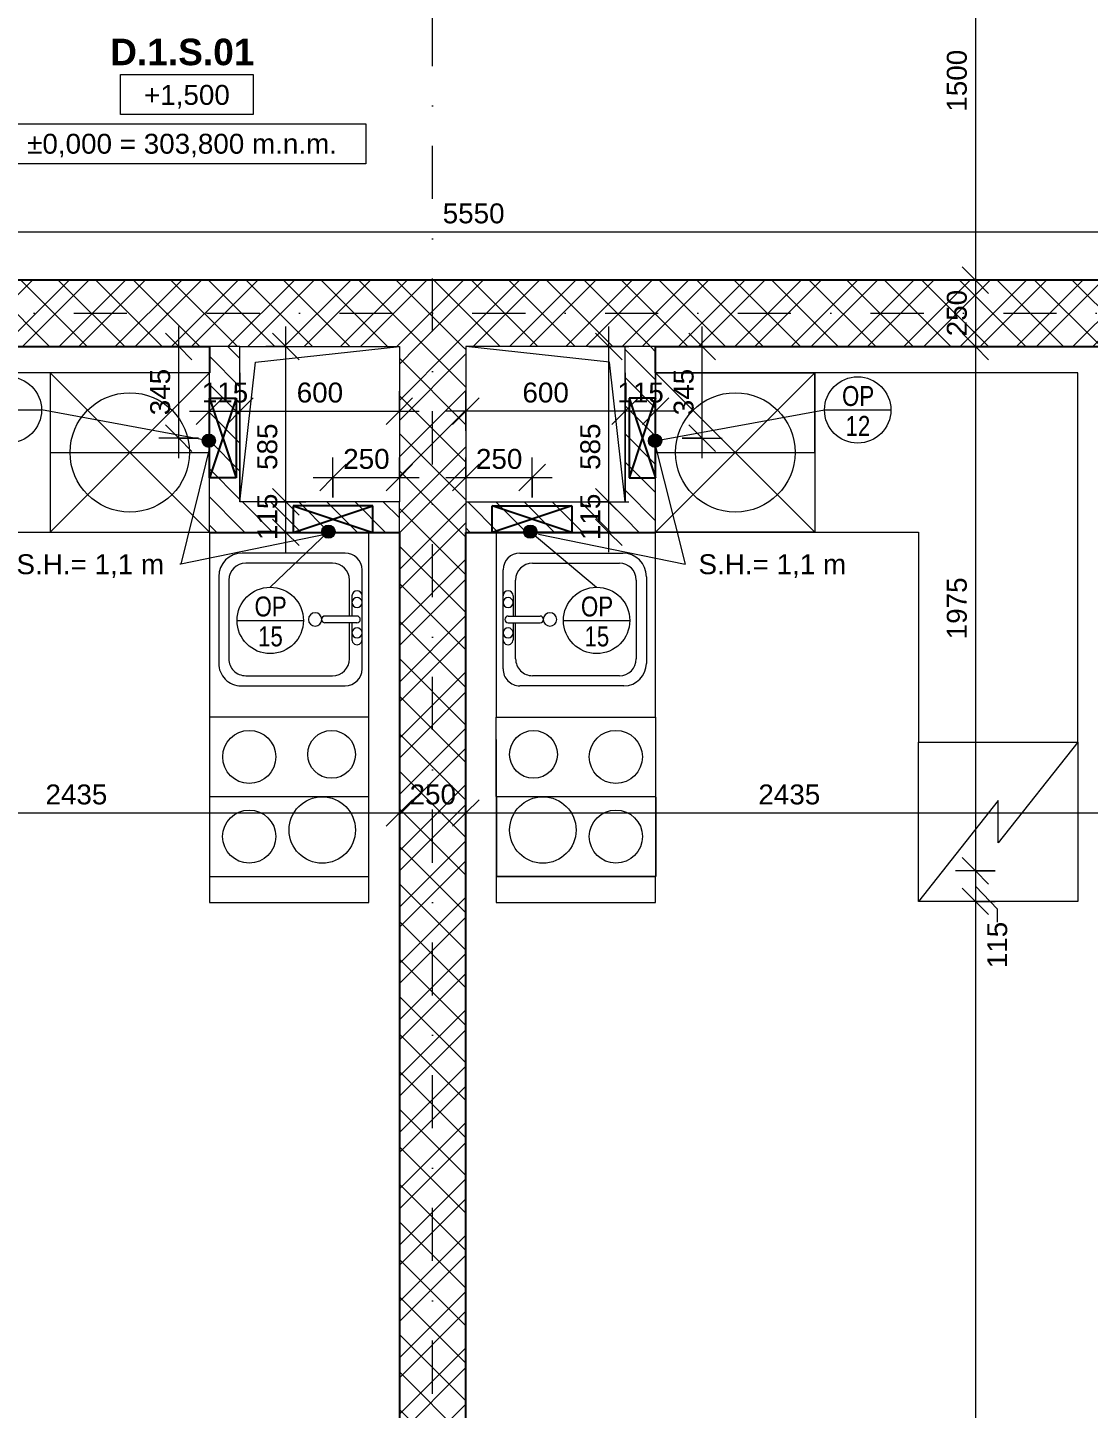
# Model space of a CAD drawing. Header units: millimetres. Extents: x -7705 to 38927, y -2985 to 72287.
# Drawn here: x 6723 to 10718, y 59905 to 65106 of the extents above; entities that cross this region are included whole.
import ezdxf

# ---------------------------------------------------------------- set-up
doc = ezdxf.new("R2010")
doc.units = ezdxf.units.MM
doc.linetypes.add('HA_DashDot_10mm-S3mm', pattern=[500, 200, -150, 0, -150])
doc.linetypes.add('HA_DashDot_2_2mm-S0_6mm', pattern=[110, 50, -30, 0, -30])
for name, color, linetype, lineweight in [('A-____-____-DIMS', 9, 'Continuous', 5), ('A-____-____-DIMS-50', 9, 'Continuous', 5), ('A-____-NOTE-TEXT', 9, 'Continuous', 9), ('A-AREA-____-IDEN', 9, 'Continuous', 9), ('A-DETL-____-OTLN', 9, 'Continuous', 25), ('A-DETL-GENF-OTLN', 9, 'Continuous', 9), ('A-DOOR-____-MCUT', 9, 'HA_DashDot_2_2mm-S0_6mm', 9), ('A-DOOR-____-OTLN', 9, 'Continuous', 9), ('A-DOOR-FRAM-MCUT', 9, 'Continuous', 9), ('A-GENM-____-IDEN', 9, 'Continuous', 9), ('A-GENM-____-OTLN', 9, 'Continuous', 9), ('A-WALL-____-MCUT', 9, 'Continuous', 25), ('A-WALL-____-PATT', 9, 'Continuous', 25), ('G-____-____-DIMS', 9, 'Continuous', 5), ('G-____-____-TEXT', 9, 'Continuous', 5), ('I-WALL-____-MCUT', 9, 'Continuous', 25), ('P-SANR-FIXT-OTLN', 9, 'Continuous', 9), ('Q-CASE-____-OTLN', 9, 'Continuous', 9), ('Q-SPCQ-____-OTLN', 9, 'Continuous', 9), ('S-GRID-____-OTLN', 9, 'Continuous', 5)]:
    doc.layers.add(name, color=color, linetype=linetype, lineweight=lineweight)
doc.styles.add('Arial_1', font='arial.ttf', dxfattribs={"height": 75})
doc.styles.add('Arial_2', font='arial.ttf', dxfattribs={"width": 0.8, "height": 75})
doc.styles.add('Arial_B', font='arialbd.ttf', dxfattribs={"height": 100})
doc.dimstyles.new('Inner_Dimensions', dxfattribs={"dimscale": 304.8, "dimtxt": 76.519455, "dimasz": 0.328084, "dimexe": 0.246063, "dimexo": 0.0625, "dimgap": 0.032808, "dimtad": 1, "dimdec": 0, "dimzin": 0, "dimdsep": 46, "dimtxsty": 'Arial_1', "dimblk1": 'OBLIQUE', "dimblk2": 'OBLIQUE', "dimsah": 1, "dimcen": 0.09, "dimdle": 0.246063, "dimazin": 0, "dimtfac": 1, "dimtdec": 4, "dimtix": 1, "dimtmove": 0, "dimatfit": 3, "dimfxl": 0.246063, "dimfxlon": 1, "dimtvp": 1, "dimtolj": 1, "dimtzin": 0, "dimlwd": 9, "dimlwe": 9, "dimarcsym": 2})
doc.dimstyles.new('Inner_Dimensions_1', dxfattribs={"dimscale": 304.8, "dimtxt": 76.519455, "dimasz": 0.328084, "dimexe": 0.246063, "dimexo": 0.0625, "dimgap": 0.032808, "dimtad": 1, "dimdec": 0, "dimzin": 0, "dimdsep": 46, "dimtxsty": 'Arial_1', "dimblk1": 'OBLIQUE', "dimblk2": 'OBLIQUE', "dimsah": 1, "dimcen": 0.09, "dimdle": 0.246063, "dimazin": 0, "dimtfac": 1, "dimtdec": 4, "dimtix": 1, "dimtmove": 2, "dimatfit": 3, "dimfxl": 0.246063, "dimfxlon": 1, "dimtvp": 1, "dimtolj": 1, "dimtzin": 0, "dimlwd": 9, "dimlwe": 9, "dimarcsym": 2})
doc.dimstyles.new('Inner_Dimensions_2', dxfattribs={"dimscale": 304.8, "dimtxt": 76.519455, "dimasz": 0.328084, "dimexe": 0.246063, "dimexo": 0.0625, "dimgap": 0.032808, "dimtad": 1, "dimdec": 0, "dimzin": 0, "dimdsep": 46, "dimtxsty": 'Arial_1', "dimblk1": 'OBLIQUE', "dimblk2": 'OBLIQUE', "dimsah": 1, "dimcen": 0.09, "dimdle": 0.246063, "dimazin": 0, "dimtfac": 1, "dimtdec": 4, "dimtix": 1, "dimtmove": 1, "dimatfit": 3, "dimfxl": 0.246063, "dimfxlon": 1, "dimtvp": 1, "dimtolj": 1, "dimtzin": 0, "dimlwd": 9, "dimlwe": 9, "dimarcsym": 2})
pattern_1 = [(45, (0, 0), (-106.06602, 106.06602), []), (45, (75, 0), (-106.06602, 106.06602), []), (315, (0, 0), (70.71068, 70.71068), [])]
pattern_2 = [(135, (0, 0), (-53.03301, -53.03301), [])]

# ---------------------------------------------------------------- blocks, each defined once
blk = doc.blocks.new('Kuchyňská_linka_myčka_ADNS - Myčka-1417145-DPS_1NP-D')
at = {"layer": 'Q-SPCQ-____-OTLN'}
for p, q in [((300, 300), (-300, 300)), ((-300, 300), (-300, -300)), ((300, 300), (-300, -300)), ((-300, 300), (300, -300)), ((300, 300), (-300, 300)), ((-300, 300), (-300, 0)), ((300, -300), (300, 300)), ((300, 0), (300, 300)), ((-300, 0), (300, 0)), ((-300, -300), (300, -300))]:
    blk.add_line(p, q, dxfattribs=at)
blk.add_circle((0, 0), 225, dxfattribs=at)
blk = doc.blocks.new('Kuchyňská_linka_sporák_ADNS - 600x600x800-1417149-DPS_1NP-D')
at = {"layer": 'Q-SPCQ-____-OTLN'}
for p, q in [((600, 600), (0, 600)), ((0, 600), (0, 0)), ((600, 600), (0, 600)), ((0, 600), (0, 300)), ((600, 0), (600, 600)), ((600, 300), (600, 600)), ((0, 300), (600, 300)), ((0, 0), (600, 0))]:
    blk.add_line(p, q, dxfattribs=at)
for centre, radius in [((175, 425), 125), ((450, 450), 100), ((140, 140), 90), ((450, 150), 100)]:
    blk.add_circle(centre, radius, dxfattribs=at)
blk = doc.blocks.new('Skříňka se dřezem_ pravoúhlá - 500 x 440mm-1420560-DPS_1NP-D')
at = {"layer": 'P-SANR-FIXT-OTLN'}
for p, q in [((202.2, 180.1), (-170.8, 180.1)), ((202.2, 180.1), (-170.8, 180.1)), ((91.9, 180.1), (-73.2, 180.1)), ((3, 160.7), (3, 40.4)), ((28.4, 160.7), (28.4, 40.4)), ((-234.3, 116.6), (-234.3, -271)), ((-234.3, 116.6), (-234.3, -271)), ((3, 132.5), (-132.7, 132.5)), ((-73.2, 142), (3, 142)), ((28.4, 142), (91.9, 142)), ((164.1, 132.5), (28.4, 132.5)), ((265.7, -275.5), (265.7, 116.6)), ((265.7, -275.5), (265.7, 116.6)), ((-196.2, 69), (-196.2, -258.3)), ((227.6, -258.3), (227.6, 69)), ((-145.4, -359.9), (181.3, -359.9)), ((-145.4, -359.9), (181.3, -359.9)), ((-132.7, -321.8), (164.1, -321.8))]:
    blk.add_line(p, q, dxfattribs=at)
for centre, radius, start, end in [((-170.8, 116.6), 63.5, 90, 180), ((-170.8, 116.6), 63.5, 90, 180), ((-73.2, 161.1), 19, 90, 270), ((-47.8, 161.1), 19, 360, 180), ((-47.8, 161.1), 19, 180, 0), ((15.7, 160.7), 12.7, 360, 180), ((66.5, 161.1), 19, 360, 180), ((66.5, 161.1), 19, 180, 360), ((91.9, 161.1), 19, 270, 90), ((202.2, 116.6), 63.5, 0, 90), ((202.2, 116.6), 63.5, 360, 90), ((-132.7, 69), 63.5, 90, 180), ((164.1, 69), 63.5, 0, 90), ((15.7, 3.2), 25.4, 360, 180), ((15.7, 3.2), 25.4, 180, 0), ((15.7, 40.4), 12.7, 180, 0), ((-132.7, -258.3), 63.5, 180, 270), ((164.1, -258.3), 63.5, 270, 0), ((-145.4, -271), 88.9, 180, 270), ((-145.4, -271), 88.9, 180, 270), ((181.3, -275.5), 84.4, 270, 0), ((181.3, -275.5), 84.4, 270, 0)]:
    blk.add_arc(centre, radius, start, end, dxfattribs=at)
blk = doc.blocks.new('Casework 13 - Casework 6-1460787-DPS_1NP-D')
at = {"layer": 'Q-CASE-____-OTLN'}
for p, q in [((5819, 66021.7), (5819, 64626.9)), ((6808.9, 66021.7), (5819, 66021.7)), ((7524, 65537.7), (7524, 66021.7)), ((7524, 65536), (7524, 65536.9)), ((6419, 64626.9), (6419, 65421.7)), ((6419, 65421.7), (7408.9, 65421.7)), ((7408.9, 65421), (7408.9, 64724.9)), ((8008.9, 64724.6), (8008.9, 65421)), ((8008.9, 64026.7), (8008.9, 64640.6)), ((7408.9, 64124.9), (7408.9, 64026.7)), ((5819, 64026.7), (6419, 64026.7)), ((7408.9, 64026.7), (8008.9, 64026.7))]:
    blk.add_line(p, q, dxfattribs=at)
blk = doc.blocks.new('Lednice_Mraznička_ADNS - Lednice 600x600x1800-V6-DPS_1NP-D')
at = {"layer": 'Q-SPCQ-____-OTLN'}
for p, q in [((-300, 300), (300, 300)), ((-300, -300), (-300, 300)), ((80, 0), (-300, 300)), ((300, 300), (300, -300)), ((-80, 0), (80, 0)), ((300, -300), (-80, 0)), ((300, -300), (-300, -300))]:
    blk.add_line(p, q, dxfattribs=at)
blk = doc.blocks.new('Kuchyňská_linka_myčka_ADNS - Myčka-1465438-DPS_1NP-D')
at = {"layer": 'Q-SPCQ-____-OTLN'}
for p, q in [((-300, 300), (300, 300)), ((-300, -300), (-300, 300)), ((300, -300), (-300, 300)), ((-300, -300), (300, 300)), ((300, 300), (300, -300)), ((300, 0), (-300, 0)), ((-300, 0), (-300, -300)), ((300, -300), (300, 0)), ((300, -300), (-300, -300)), ((-300, -300), (300, -300))]:
    blk.add_line(p, q, dxfattribs=at)
blk.add_circle((0, 0), 225, dxfattribs=at)
blk = doc.blocks.new('Kuchyňská_linka_sporák_ADNS - 600x600x800-1420559-DPS_1NP-D')
at = {"layer": 'Q-SPCQ-____-OTLN'}
for p, q in [((0, 0), (600, 0)), ((0, -600), (0, 0)), ((600, 0), (600, -600)), ((600, -300), (0, -300)), ((0, -300), (0, -600)), ((600, -600), (600, -300)), ((600, -600), (0, -600)), ((0, -600), (600, -600))]:
    blk.add_line(p, q, dxfattribs=at)
for centre, radius in [((140, -140), 90), ((450, -150), 100), ((175, -425), 125), ((450, -450), 100)]:
    blk.add_circle(centre, radius, dxfattribs=at)
blk = doc.blocks.new('Skříňka se dřezem_ pravoúhlá - 500 x 440mm-1465439-DPS_1NP-D')
at = {"layer": 'P-SANR-FIXT-OTLN'}
for p, q in [((-145.4, 359.9), (181.3, 359.9)), ((-145.4, 359.9), (181.3, 359.9)), ((-132.7, 321.8), (164.1, 321.8)), ((-234.3, -116.6), (-234.3, 271)), ((-234.3, -116.6), (-234.3, 271)), ((265.7, 275.5), (265.7, -116.6)), ((265.7, 275.5), (265.7, -116.6)), ((-196.2, -69), (-196.2, 258.3)), ((227.6, 258.3), (227.6, -69)), ((3, -160.7), (3, -40.4)), ((28.4, -160.7), (28.4, -40.4)), ((3, -132.5), (-132.7, -132.5)), ((-73.2, -142), (3, -142)), ((164.1, -132.5), (28.4, -132.5)), ((28.4, -142), (91.9, -142)), ((202.2, -180.1), (-170.8, -180.1)), ((202.2, -180.1), (-170.8, -180.1)), ((91.9, -180.1), (-73.2, -180.1))]:
    blk.add_line(p, q, dxfattribs=at)
for centre, radius, start, end in [((-145.4, 271), 88.9, 90, 180), ((-145.4, 271), 88.9, 90, 180), ((-132.7, 258.3), 63.5, 90, 180), ((164.1, 258.3), 63.5, 360, 90), ((181.3, 275.5), 84.4, 0, 90), ((181.3, 275.5), 84.4, 360, 90), ((15.7, -3.2), 25.4, 360, 180), ((15.7, -3.2), 25.4, 180, 0), ((15.7, -40.4), 12.7, 360, 180), ((-132.7, -69), 63.5, 180, 270), ((164.1, -69), 63.5, 270, 360), ((-170.8, -116.6), 63.5, 180, 270), ((-170.8, -116.6), 63.5, 180, 270), ((-73.2, -161.1), 19, 90, 270), ((-47.8, -161.1), 19, 360, 180), ((66.5, -161.1), 19, 0, 180), ((91.9, -161.1), 19, 270, 90), ((202.2, -116.6), 63.5, 270, 0), ((202.2, -116.6), 63.5, 270, 0), ((-47.8, -161.1), 19, 180, 0), ((15.7, -160.7), 12.7, 180, 0), ((66.5, -161.1), 19, 180, 0)]:
    blk.add_arc(centre, radius, start, end, dxfattribs=at)
blk = doc.blocks.new('Casework 10 - Casework 6-1465429-DPS_1NP-D')
at = {"layer": 'Q-CASE-____-OTLN'}
for p, q in [((8972.4, 66021.7), (8972.4, 65537.9)), ((10677.4, 66021.7), (9687.5, 66021.7)), ((10677.4, 64631), (10677.4, 66021.7)), ((8972.4, 65537), (8972.4, 65536)), ((8487.5, 65421), (8487.5, 64724.6)), ((9087.5, 65421.7), (10077.4, 65421.7)), ((9087.5, 64724.9), (9087.5, 65421)), ((10077.4, 65421.7), (10077.4, 64631)), ((8487.5, 64640.6), (8487.5, 64026.7)), ((9087.5, 64026.7), (9087.5, 64124.9)), ((8487.5, 64026.7), (9087.5, 64026.7))]:
    blk.add_line(p, q, dxfattribs=at)
blk = doc.blocks.new('HA_GM_Shaft_Rectangle - Default-2017771-DPS_1NP-D')
at = {"layer": 'A-DETL-GENF-OTLN'}
for p, q in [((58.5, -58.5), (600.2, 0)), ((0, -585), (58.5, -58.5))]:
    blk.add_line(p, q, dxfattribs=at)
at = {"layer": 'A-GENM-____-OTLN'}
for p, q in [((0, -585), (0, 0)), ((0, 0), (600.2, 0)), ((600.2, 0), (600.2, -585)), ((600.2, -585), (0, -585))]:
    blk.add_line(p, q, dxfattribs=at)
blk = doc.blocks.new('HA_GM_Shaft_Rectangle - Default-2017773-DPS_1NP-D')
at = {"layer": 'A-DETL-GENF-OTLN'}
for p, q in [((0, 585), (58.5, 58.5)), ((58.5, 58.5), (600.2, 0))]:
    blk.add_line(p, q, dxfattribs=at)
at = {"layer": 'A-GENM-____-OTLN'}
for p, q in [((0, 585), (0, 0)), ((600.2, 585), (0, 585)), ((600.2, 0), (600.2, 585)), ((0, 0), (600.2, 0))]:
    blk.add_line(p, q, dxfattribs=at)
blk = doc.blocks.new('HA_DR_Double_Swing_Solid_wCasing - In_1800x2100_900-1806419-DPS_1NP-D')
at = {"layer": 'A-DOOR-____-MCUT'}
for p, q in [((-900, -7.5), (900, -7.5)), ((-900, -57.5), (900, -57.5))]:
    blk.add_line(p, q, dxfattribs=at)
at = {"layer": 'A-DOOR-____-OTLN', "lineweight": 5}
for p, q in [((-120.6, -507.5), (-899.9, -57.5)), ((900, -957.5), (900, -57.5))]:
    blk.add_line(p, q, dxfattribs=at)
for centre, start, end in [((-900, -57.5), 330, 360), ((900, -57.5), 180, 270)]:
    blk.add_arc(centre, 900, start, end, dxfattribs=at)
at = {"layer": 'A-DOOR-FRAM-MCUT'}
for p, q in [((-900, -7.5), (-950, -7.5)), ((-900, -57.5), (-900, -7.5)), ((950, -7.5), (900, -7.5)), ((900, -7.5), (900, -57.5))]:
    blk.add_line(p, q, dxfattribs=at)
blk = doc.blocks.new('DIMBLOCK20-DPS_1NP-D')
at = {"layer": 'A-____-____-DIMS-50', "lineweight": 9}
for p, q in [((5688.2, 62222.7), (5688.2, 62072.7)), ((5688.2, 62147.7), (5688.2, 62222.7)), ((8123.2, 62222.7), (8123.2, 62072.7)), ((8123.2, 62147.7), (8123.2, 62222.7)), ((5688.2, 62147.7), (5738.2, 62197.7)), ((8123.2, 62147.7), (8173.2, 62197.7)), ((5688.2, 62147.7), (5638.2, 62097.7)), ((5688.2, 62147.7), (8123.2, 62147.7)), ((8123.2, 62147.7), (8073.2, 62097.7))]:
    blk.add_line(p, q, dxfattribs=at)
at = {"layer": 'A-____-____-DIMS-50', "color": 0, "lineweight": 9, "insert": (6790.3, 62255.1), "char_height": 75, "width": 276.883, "attachment_point": 1, "line_spacing_factor": 0.941778, "style": 'Arial_1'}
blk.add_mtext('2435', dxfattribs=at)
blk = doc.blocks.new('_Oblique')
at = {"color": 0, "linetype": 'ByBlock', "lineweight": -2}
blk.add_line((-0.5, -0.5), (0.5, 0.5), dxfattribs=at)
blk = doc.blocks.new('DIMBLOCK21-DPS_1NP-D')
at = {"layer": 'A-____-____-DIMS-50', "lineweight": 9}
for p, q in [((8123.2, 62222.7), (8123.2, 62072.7)), ((8123.2, 62147.7), (8123.2, 62222.7)), ((8373.2, 62222.7), (8373.2, 62072.7)), ((8373.2, 62147.7), (8373.2, 62222.7)), ((8123.2, 62147.7), (8173.2, 62197.7)), ((8373.2, 62147.7), (8423.2, 62197.7)), ((8123.2, 62147.7), (8073.2, 62097.7)), ((8123.2, 62147.7), (8373.2, 62147.7)), ((8373.2, 62147.7), (8323.2, 62097.7))]:
    blk.add_line(p, q, dxfattribs=at)
at = {"layer": 'A-____-____-DIMS-50', "color": 0, "lineweight": 9, "insert": (8161.7, 62255.1), "char_height": 75, "width": 207.662, "attachment_point": 1, "line_spacing_factor": 0.941778, "style": 'Arial_1'}
blk.add_mtext('250', dxfattribs=at)
blk = doc.blocks.new('DIMBLOCK22-DPS_1NP-D')
at = {"layer": 'A-____-____-DIMS-50', "lineweight": 9}
for p, q in [((8373.2, 62222.7), (8373.2, 62072.7)), ((8373.2, 62147.7), (8373.2, 62222.7)), ((10808.2, 62222.7), (10808.2, 62072.7)), ((10808.2, 62147.7), (10808.2, 62222.7)), ((8373.2, 62147.7), (8423.2, 62197.7)), ((10808.2, 62147.7), (10858.2, 62197.7)), ((8373.2, 62147.7), (8323.2, 62097.7)), ((8373.2, 62147.7), (10808.2, 62147.7)), ((10808.2, 62147.7), (10758.2, 62097.7))]:
    blk.add_line(p, q, dxfattribs=at)
at = {"layer": 'A-____-____-DIMS-50', "color": 0, "lineweight": 9, "insert": (9475.3, 62255.1), "char_height": 75, "width": 276.883, "attachment_point": 1, "line_spacing_factor": 0.941778, "style": 'Arial_1'}
blk.add_mtext('2435', dxfattribs=at)
blk = doc.blocks.new('DIMBLOCK133-DPS_1NP-D')
at = {"layer": 'A-____-____-DIMS-50', "lineweight": 9}
for p, q in [((10292.5, 65654.9), (10242.5, 65704.9)), ((10367.5, 65654.9), (10217.5, 65654.9)), ((10292.5, 65654.9), (10292.5, 64154.9)), ((10292.5, 65654.9), (10342.5, 65604.9)), ((10292.5, 65654.9), (10367.5, 65654.9)), ((10292.5, 64154.9), (10242.5, 64204.9)), ((10367.5, 64154.9), (10217.5, 64154.9)), ((10292.5, 64154.9), (10342.5, 64104.9)), ((10292.5, 64154.9), (10367.5, 64154.9))]:
    blk.add_line(p, q, dxfattribs=at)
at = {"layer": 'A-____-____-DIMS-50', "color": 0, "lineweight": 9, "insert": (10185.1, 64789.5), "char_height": 75, "width": 276.883, "attachment_point": 1, "rotation": 90, "line_spacing_factor": 0.941778, "style": 'Arial_1'}
blk.add_mtext('1500', dxfattribs=at)
blk = doc.blocks.new('DIMBLOCK134-DPS_1NP-D')
at = {"layer": 'A-____-____-DIMS-50', "lineweight": 9}
for p, q in [((10292.5, 64154.9), (10242.5, 64204.9)), ((10367.5, 64154.9), (10217.5, 64154.9)), ((10292.5, 64154.9), (10292.5, 63904.9)), ((10292.5, 64154.9), (10342.5, 64104.9)), ((10292.5, 64154.9), (10367.5, 64154.9)), ((10292.5, 63904.9), (10242.5, 63954.9)), ((10367.5, 63904.9), (10217.5, 63904.9)), ((10292.5, 63904.9), (10342.5, 63854.9)), ((10292.5, 63904.9), (10367.5, 63904.9))]:
    blk.add_line(p, q, dxfattribs=at)
at = {"layer": 'A-____-____-DIMS-50', "color": 0, "lineweight": 9, "insert": (10185.1, 63943.4), "char_height": 75, "width": 207.662, "attachment_point": 1, "rotation": 90, "line_spacing_factor": 0.941778, "style": 'Arial_1'}
blk.add_mtext('250', dxfattribs=at)
blk = doc.blocks.new('DIMBLOCK135-DPS_1NP-D')
at = {"layer": 'A-____-____-DIMS-50', "lineweight": 9}
for p, q in [((10292.5, 63904.9), (10242.5, 63954.9)), ((10367.5, 63904.9), (10217.5, 63904.9)), ((10292.5, 63904.9), (10292.5, 61929.9)), ((10292.5, 63904.9), (10342.5, 63854.9)), ((10292.5, 63904.9), (10367.5, 63904.9)), ((10292.5, 61929.9), (10242.5, 61979.9)), ((10367.5, 61929.9), (10217.5, 61929.9)), ((10292.5, 61929.9), (10342.5, 61879.9)), ((10292.5, 61929.9), (10367.5, 61929.9))]:
    blk.add_line(p, q, dxfattribs=at)
at = {"layer": 'A-____-____-DIMS-50', "color": 0, "lineweight": 9, "insert": (10185.1, 62802), "char_height": 75, "width": 276.883, "attachment_point": 1, "rotation": 90, "line_spacing_factor": 0.941778, "style": 'Arial_1'}
blk.add_mtext('1975', dxfattribs=at)
blk = doc.blocks.new('DIMBLOCK136-DPS_1NP-D')
at = {"layer": 'A-____-____-DIMS-50', "lineweight": 9}
for p, q in [((10292.5, 61929.9), (10242.5, 61979.9)), ((10367.5, 61929.9), (10217.5, 61929.9)), ((10292.5, 61929.9), (10292.5, 61814.9)), ((10292.5, 61929.9), (10342.5, 61879.9)), ((10292.5, 61929.9), (10367.5, 61929.9)), ((10292.5, 61814.9), (10242.5, 61864.9)), ((10375.8, 61786), (10292.5, 61872.4)), ((10367.5, 61814.9), (10217.5, 61814.9)), ((10292.5, 61814.9), (10342.5, 61764.9)), ((10292.5, 61814.9), (10367.5, 61814.9)), ((10375.8, 61736), (10375.8, 61786))]:
    blk.add_line(p, q, dxfattribs=at)
at = {"layer": 'A-____-____-DIMS-50', "color": 0, "lineweight": 9, "insert": (10337.3, 61562.9), "char_height": 75, "width": 207.662, "attachment_point": 1, "rotation": 90, "line_spacing_factor": 0.941778, "style": 'Arial_1'}
blk.add_mtext('115', dxfattribs=at)
blk = doc.blocks.new('DIMBLOCK137-DPS_1NP-D')
at = {"layer": 'A-____-____-DIMS-50', "lineweight": 9}
for p, q in [((10292.5, 61814.9), (10242.5, 61864.9)), ((10367.5, 61814.9), (10217.5, 61814.9)), ((10292.5, 61814.9), (10292.5, 57204.9)), ((10292.5, 61814.9), (10342.5, 61764.9)), ((10292.5, 61814.9), (10367.5, 61814.9)), ((10292.5, 57279.9), (10242.5, 57329.9)), ((10367.5, 57279.9), (10217.5, 57279.9)), ((10292.5, 57279.9), (10342.5, 57229.9)), ((10292.5, 57279.9), (10367.5, 57279.9))]:
    blk.add_line(p, q, dxfattribs=at)
at = {"layer": 'A-____-____-DIMS-50', "color": 0, "lineweight": 9, "insert": (10185.1, 59432), "char_height": 75, "width": 276.883, "attachment_point": 1, "rotation": 90, "line_spacing_factor": 0.941778, "style": 'Arial_1'}
blk.add_mtext('4535', dxfattribs=at)
blk = doc.blocks.new('DIMBLOCK182-DPS_1NP-D')
at = {"layer": 'A-____-____-DIMS-50', "lineweight": 9}
for p, q in [((5473.2, 64411.6), (5473.2, 64261.6)), ((5473.2, 64336.6), (5473.2, 64411.6)), ((11023.2, 64411.6), (11023.2, 64261.6)), ((11023.2, 64336.6), (11023.2, 64411.6)), ((5473.2, 64336.6), (5523.2, 64386.6)), ((11023.2, 64336.6), (11073.2, 64386.6)), ((5473.2, 64336.6), (5423.2, 64286.6)), ((5473.2, 64336.6), (11023.2, 64336.6)), ((11023.2, 64336.6), (10973.2, 64286.6))]:
    blk.add_line(p, q, dxfattribs=at)
at = {"layer": 'A-____-____-DIMS-50', "color": 0, "lineweight": 9, "insert": (8286.4, 64443.9), "char_height": 75, "width": 276.883, "attachment_point": 1, "line_spacing_factor": 0.941778, "style": 'Arial_1'}
blk.add_mtext('5550', dxfattribs=at)
blk = doc.blocks.new('DIMBLOCK188-DPS_1NP-D')
at = {"layer": 'A-____-____-DIMS-50', "lineweight": 9}
for p, q in [((7408, 63736.7), (7408, 63586.7)), ((7408, 63661.7), (7408, 63736.7)), ((7523, 63736.7), (7523, 63586.7)), ((7523, 63661.7), (7523, 63736.7)), ((7408, 63661.7), (7458, 63711.7)), ((7523, 63661.7), (7573, 63711.7)), ((7333, 63661.7), (7523, 63661.7)), ((7408, 63661.7), (7358, 63611.7)), ((7523, 63661.7), (7473, 63611.7))]:
    blk.add_line(p, q, dxfattribs=at)
at = {"layer": 'A-____-____-DIMS-50', "color": 0, "lineweight": 9, "insert": (7379, 63769), "char_height": 75, "width": 207.662, "attachment_point": 1, "line_spacing_factor": 0.941778, "style": 'Arial_1'}
blk.add_mtext('115', dxfattribs=at)
blk = doc.blocks.new('DIMBLOCK189-DPS_1NP-D')
at = {"layer": 'A-____-____-DIMS-50', "lineweight": 9}
for p, q in [((7523, 63736.7), (7523, 63586.7)), ((7523, 63661.7), (7523, 63736.7)), ((8123.2, 63736.7), (8123.2, 63586.7)), ((8123.2, 63661.7), (8123.2, 63736.7)), ((7523, 63661.7), (7573, 63711.7)), ((8123.2, 63661.7), (8173.2, 63711.7)), ((7523, 63661.7), (7473, 63611.7)), ((7523, 63661.7), (8198.2, 63661.7)), ((8123.2, 63661.7), (8073.2, 63611.7))]:
    blk.add_line(p, q, dxfattribs=at)
at = {"layer": 'A-____-____-DIMS-50', "color": 0, "lineweight": 9, "insert": (7736.6, 63769), "char_height": 75, "width": 207.662, "attachment_point": 1, "line_spacing_factor": 0.941778, "style": 'Arial_1'}
blk.add_mtext('600', dxfattribs=at)
blk = doc.blocks.new('DIMBLOCK190-DPS_1NP-D')
at = {"layer": 'A-____-____-DIMS-50', "lineweight": 9}
for p, q in [((7695.7, 63319.9), (7645.7, 63369.9)), ((7620.7, 63319.9), (7770.7, 63319.9)), ((7695.7, 63319.9), (7620.7, 63319.9)), ((7695.7, 63129.9), (7695.7, 63319.9)), ((7695.7, 63319.9), (7745.7, 63269.9)), ((7695.7, 63204.9), (7645.7, 63254.9)), ((7620.7, 63204.9), (7770.7, 63204.9)), ((7695.7, 63204.9), (7620.7, 63204.9)), ((7695.7, 63204.9), (7745.7, 63154.9))]:
    blk.add_line(p, q, dxfattribs=at)
at = {"layer": 'A-____-____-DIMS-50', "color": 0, "lineweight": 9, "insert": (7588.3, 63175.9), "char_height": 75, "width": 207.662, "attachment_point": 1, "rotation": 90, "line_spacing_factor": 0.941778, "style": 'Arial_1'}
blk.add_mtext('115', dxfattribs=at)
blk = doc.blocks.new('DIMBLOCK191-DPS_1NP-D')
at = {"layer": 'A-____-____-DIMS-50', "lineweight": 9}
for p, q in [((7695.7, 63319.9), (7695.7, 63979.9)), ((7695.7, 63904.9), (7645.7, 63954.9)), ((7620.7, 63904.9), (7770.7, 63904.9)), ((7695.7, 63904.9), (7620.7, 63904.9)), ((7695.7, 63904.9), (7745.7, 63854.9)), ((7695.7, 63319.9), (7645.7, 63369.9)), ((7620.7, 63319.9), (7770.7, 63319.9)), ((7695.7, 63319.9), (7620.7, 63319.9)), ((7695.7, 63319.9), (7745.7, 63269.9))]:
    blk.add_line(p, q, dxfattribs=at)
at = {"layer": 'A-____-____-DIMS-50', "color": 0, "lineweight": 9, "insert": (7588.3, 63440), "char_height": 75, "width": 207.662, "attachment_point": 1, "rotation": 90, "line_spacing_factor": 0.941778, "style": 'Arial_1'}
blk.add_mtext('585', dxfattribs=at)
blk = doc.blocks.new('DIMBLOCK192-DPS_1NP-D')
at = {"layer": 'A-____-____-DIMS-50', "lineweight": 9}
for p, q in [((8973.4, 63586.7), (8973.4, 63736.7)), ((9088.4, 63586.7), (9088.4, 63736.7)), ((8973.4, 63661.7), (9023.4, 63711.7)), ((9088.4, 63661.7), (9138.4, 63711.7)), ((8973.4, 63661.7), (8923.4, 63611.7)), ((9163.4, 63661.7), (8973.4, 63661.7)), ((8973.4, 63661.7), (8973.4, 63586.7)), ((9088.4, 63661.7), (9038.4, 63611.7)), ((9088.4, 63661.7), (9088.4, 63586.7))]:
    blk.add_line(p, q, dxfattribs=at)
at = {"layer": 'A-____-____-DIMS-50', "color": 0, "lineweight": 9, "insert": (8944.3, 63769), "char_height": 75, "width": 207.662, "attachment_point": 1, "line_spacing_factor": 0.941778, "style": 'Arial_1'}
blk.add_mtext('115', dxfattribs=at)
blk = doc.blocks.new('DIMBLOCK193-DPS_1NP-D')
at = {"layer": 'A-____-____-DIMS-50', "lineweight": 9}
for p, q in [((8373.2, 63586.7), (8373.2, 63736.7)), ((8973.4, 63586.7), (8973.4, 63736.7)), ((8373.2, 63661.7), (8423.2, 63711.7)), ((8973.4, 63661.7), (9023.4, 63711.7)), ((8973.4, 63661.7), (8298.2, 63661.7)), ((8373.2, 63661.7), (8323.2, 63611.7)), ((8373.2, 63661.7), (8373.2, 63586.7)), ((8973.4, 63661.7), (8923.4, 63611.7)), ((8973.4, 63661.7), (8973.4, 63586.7))]:
    blk.add_line(p, q, dxfattribs=at)
at = {"layer": 'A-____-____-DIMS-50', "color": 0, "lineweight": 9, "insert": (8586.8, 63769), "char_height": 75, "width": 207.662, "attachment_point": 1, "line_spacing_factor": 0.941778, "style": 'Arial_1'}
blk.add_mtext('600', dxfattribs=at)
blk = doc.blocks.new('DIMBLOCK194-DPS_1NP-D')
at = {"layer": 'A-____-____-DIMS-50', "lineweight": 9}
for p, q in [((8912.1, 63319.9), (8862.1, 63369.9)), ((8837.1, 63319.9), (8987.1, 63319.9)), ((8912.1, 63319.9), (8837.1, 63319.9)), ((8912.1, 63129.9), (8912.1, 63319.9)), ((8912.1, 63319.9), (8962.1, 63269.9)), ((8912.1, 63204.9), (8862.1, 63254.9)), ((8837.1, 63204.9), (8987.1, 63204.9)), ((8912.1, 63204.9), (8837.1, 63204.9)), ((8912.1, 63204.9), (8962.1, 63154.9))]:
    blk.add_line(p, q, dxfattribs=at)
at = {"layer": 'A-____-____-DIMS-50', "color": 0, "lineweight": 9, "insert": (8804.7, 63175.9), "char_height": 75, "width": 207.662, "attachment_point": 1, "rotation": 90, "line_spacing_factor": 0.941778, "style": 'Arial_1'}
blk.add_mtext('115', dxfattribs=at)
blk = doc.blocks.new('DIMBLOCK195-DPS_1NP-D')
at = {"layer": 'A-____-____-DIMS-50', "lineweight": 9}
for p, q in [((8912.1, 63319.9), (8912.1, 63979.9)), ((8912.1, 63904.9), (8862.1, 63954.9)), ((8837.1, 63904.9), (8987.1, 63904.9)), ((8912.1, 63904.9), (8837.1, 63904.9)), ((8912.1, 63904.9), (8962.1, 63854.9)), ((8912.1, 63319.9), (8862.1, 63369.9)), ((8837.1, 63319.9), (8987.1, 63319.9)), ((8912.1, 63319.9), (8837.1, 63319.9)), ((8912.1, 63319.9), (8962.1, 63269.9))]:
    blk.add_line(p, q, dxfattribs=at)
at = {"layer": 'A-____-____-DIMS-50', "color": 0, "lineweight": 9, "insert": (8804.7, 63440), "char_height": 75, "width": 207.662, "attachment_point": 1, "rotation": 90, "line_spacing_factor": 0.941778, "style": 'Arial_1'}
blk.add_mtext('585', dxfattribs=at)
blk = doc.blocks.new('Spot Elevations - Generic-448778-DPS_1NP-D')
at = {"layer": 'G-____-____-DIMS', "lineweight": 9}
for p, q in [((-5, 0), (-5, 3)), ((-5, 3), (5, 3)), ((5, 3), (5, 0)), ((5, 0), (-5, 0))]:
    blk.add_line(p, q, dxfattribs=at)
blk = doc.blocks.new('HA_TAG_GM_Products - Generic-588599-DPS_1NP-D')
at = {"layer": 'A-GENM-____-IDEN'}
blk.add_line((-2.5, 0), (2.5, 0), dxfattribs=at)
blk.add_circle((0, 0), 2.5, dxfattribs=at)
blk = doc.blocks.new('HA_SYMB_Floorplan_ProjectElevation - Generic-765109-DPS_1NP-D')
at = {"layer": 'A-____-NOTE-TEXT'}
for p, q in [((-13.5, -1.5), (-13.5, 1.5)), ((-13.5, 1.5), (13.5, 1.5)), ((13.5, 1.5), (13.5, -1.5)), ((13.5, -1.5), (-13.5, -1.5))]:
    blk.add_line(p, q, dxfattribs=at)
blk = doc.blocks.new('DIMBLOCK253-DPS_1NP-D')
at = {"layer": 'A-____-____-DIMS-50', "lineweight": 9}
for p, q in [((7292.1, 63484.9), (7292.1, 63979.9)), ((7292.1, 63904.9), (7242.1, 63954.9)), ((7217.1, 63904.9), (7367.1, 63904.9)), ((7292.1, 63904.9), (7217.1, 63904.9)), ((7292.1, 63904.9), (7342.1, 63854.9)), ((7367.1, 63559.9), (7217.1, 63559.9)), ((7292.1, 63559.9), (7242.1, 63609.9)), ((7292.1, 63559.9), (7342.1, 63509.9)), ((7292.1, 63559.9), (7367.1, 63559.9))]:
    blk.add_line(p, q, dxfattribs=at)
at = {"layer": 'A-____-____-DIMS-50', "color": 0, "lineweight": 9, "insert": (7184.7, 63645.9), "char_height": 75, "width": 207.662, "attachment_point": 1, "rotation": 90, "line_spacing_factor": 0.941778, "style": 'Arial_1'}
blk.add_mtext('345', dxfattribs=at)
blk = doc.blocks.new('DIMBLOCK254-DPS_1NP-D')
at = {"layer": 'A-____-____-DIMS-50', "lineweight": 9}
for p, q in [((9263.6, 63484.9), (9263.6, 63979.9)), ((9263.6, 63904.9), (9213.6, 63954.9)), ((9188.6, 63904.9), (9338.6, 63904.9)), ((9263.6, 63904.9), (9188.6, 63904.9)), ((9263.6, 63904.9), (9313.6, 63854.9)), ((9188.6, 63559.9), (9338.6, 63559.9)), ((9263.6, 63559.9), (9188.6, 63559.9)), ((9263.6, 63559.9), (9213.6, 63609.9)), ((9263.6, 63559.9), (9313.6, 63509.9))]:
    blk.add_line(p, q, dxfattribs=at)
at = {"layer": 'A-____-____-DIMS-50', "color": 0, "lineweight": 9, "insert": (9156.3, 63645.9), "char_height": 75, "width": 207.662, "attachment_point": 1, "rotation": 90, "line_spacing_factor": 0.941778, "style": 'Arial_1'}
blk.add_mtext('345', dxfattribs=at)
blk = doc.blocks.new('DIMBLOCK255-DPS_1NP-D')
at = {"layer": 'A-____-____-DIMS-50', "lineweight": 9}
for p, q in [((7873.2, 63336.7), (7873.2, 63486.7)), ((7873.2, 63411.7), (7923.2, 63461.7)), ((8123.2, 63486.7), (8123.2, 63336.7)), ((8123.2, 63411.7), (8123.2, 63486.7)), ((8123.2, 63411.7), (8173.2, 63461.7)), ((7798.2, 63411.7), (8198.2, 63411.7)), ((7873.2, 63411.7), (7823.2, 63361.7)), ((7873.2, 63411.7), (7873.2, 63336.7)), ((8123.2, 63411.7), (8073.2, 63361.7))]:
    blk.add_line(p, q, dxfattribs=at)
at = {"layer": 'A-____-____-DIMS-50', "color": 0, "lineweight": 9, "insert": (7911.7, 63519), "char_height": 75, "width": 207.662, "attachment_point": 1, "line_spacing_factor": 0.941778, "style": 'Arial_1'}
blk.add_mtext('250', dxfattribs=at)
blk = doc.blocks.new('DIMBLOCK256-DPS_1NP-D')
at = {"layer": 'A-____-____-DIMS-50', "lineweight": 9}
for p, q in [((8373.2, 63486.7), (8373.2, 63336.7)), ((8373.2, 63411.7), (8373.2, 63486.7)), ((8373.2, 63411.7), (8423.2, 63461.7)), ((8623.2, 63336.7), (8623.2, 63486.7)), ((8623.2, 63411.7), (8673.2, 63461.7)), ((8298.2, 63411.7), (8698.2, 63411.7)), ((8373.2, 63411.7), (8323.2, 63361.7)), ((8623.2, 63411.7), (8573.2, 63361.7)), ((8623.2, 63411.7), (8623.2, 63336.7))]:
    blk.add_line(p, q, dxfattribs=at)
at = {"layer": 'A-____-____-DIMS-50', "color": 0, "lineweight": 9, "insert": (8411.7, 63519), "char_height": 75, "width": 207.662, "attachment_point": 1, "line_spacing_factor": 0.941778, "style": 'Arial_1'}
blk.add_mtext('250', dxfattribs=at)

msp = doc.modelspace()

# ---------------------------------------------------------------- hatches: boundary and pattern name
at = {"layer": 'A-GENM-____-IDEN'}
h = msp.add_hatch(color=256, dxfattribs=at)
edge = h.paths.add_edge_path()
edge.add_arc((7405.6, 63550), 25, 0, 360)
h = msp.add_hatch(color=256, dxfattribs=at)
edge = h.paths.add_edge_path()
edge.add_arc((9086.2, 63550), 25, 0, 360)
h = msp.add_hatch(color=256, dxfattribs=at)
edge = h.paths.add_edge_path()
edge.add_arc((7855.9, 63207.5), 25, 0, 360)
h = msp.add_hatch(color=256, dxfattribs=at)
edge = h.paths.add_edge_path()
edge.add_arc((8616.4, 63207.5), 25, 0, 360)
at = {"layer": 'A-WALL-____-PATT', "lineweight": 5}
h = msp.add_hatch(dxfattribs=at)
h.set_pattern_fill('FP_2', color=256, style=0, pattern_type=2)
h.set_pattern_definition(pattern_1)
h.paths.add_polyline_path([(2283.2, 63904.9), (4473.2, 63904.9), (4473.2, 64154.9), (273.2, 64154.9), (273.2, 63904.9), (2168.2, 63904.9)])
h.paths.add_polyline_path([(5473.2, 63904.9), (11023.2, 63904.9), (11023.2, 64154.9), (5473.2, 64154.9)])
h.paths.add_polyline_path([(13368.2, 63904.9), (16473.2, 63904.9), (16473.2, 64154.9), (12023.2, 64154.9), (12023.2, 63904.9), (13154, 63904.9)])
h = msp.add_hatch(dxfattribs=at)
h.set_pattern_fill('FP_3', color=256, style=0, pattern_type=2)
h.set_pattern_definition(pattern_2)
h.paths.add_polyline_path([(7408, 63204.9), (7523, 63204.9), (7523, 63904.9), (7408, 63904.9), (7408, 63205.9)])
h = msp.add_hatch(dxfattribs=at)
h.set_pattern_fill('FP_2', color=256, style=0, pattern_type=2)
h.set_pattern_definition(pattern_1)
h.paths.add_polyline_path([(8123.2, 57279.9), (8373.2, 57279.9), (8373.2, 63904.9), (8123.2, 63904.9), (8123.2, 58906.2)])
h = msp.add_hatch(dxfattribs=at)
h.set_pattern_fill('FP_3', color=256, style=0, pattern_type=2)
h.set_pattern_definition(pattern_2)
h.paths.add_polyline_path([(9088.4, 63204.9), (9088.4, 63904.9), (8973.4, 63904.9), (8973.4, 63204.9)])
h = msp.add_hatch(dxfattribs=at)
h.set_pattern_fill('FP_3', color=256, style=0, pattern_type=2)
h.set_pattern_definition(pattern_2)
h.paths.add_polyline_path([(8123.2, 63204.9), (8123.2, 63319.9), (7523, 63319.9), (7523, 63204.9)])
h = msp.add_hatch(dxfattribs=at)
h.set_pattern_fill('FP_3', color=256, style=0, pattern_type=2)
h.set_pattern_definition(pattern_2)
h.paths.add_polyline_path([(8373.2, 63204.9), (8973.4, 63204.9), (8973.4, 63319.9), (8373.2, 63319.9)])

# ---------------------------------------------------------------- linework, layer by layer
at = {"layer": 'A-DETL-____-OTLN'}
for p, q in [((7408, 63409.9), (7408, 63709.9)), ((7408, 63709.9), (7508, 63709.9)), ((7508, 63709.9), (7408, 63409.9)), ((7408, 63709.9), (7508, 63409.9)), ((7508, 63709.9), (7508, 63409.9)), ((8988.4, 63709.9), (8988.4, 63409.9)), ((9088.4, 63709.9), (8988.4, 63709.9)), ((8988.4, 63709.9), (9088.4, 63409.9)), ((9088.4, 63709.9), (8988.4, 63409.9)), ((9088.4, 63409.9), (9088.4, 63709.9)), ((7508, 63409.9), (7408, 63409.9)), ((8988.4, 63409.9), (9088.4, 63409.9)), ((8023.2, 63304.9), (7723.2, 63304.9)), ((7723.2, 63304.9), (7723.2, 63204.9)), ((7723.2, 63204.9), (8023.2, 63304.9)), ((7723.2, 63304.9), (8023.2, 63204.9)), ((8023.2, 63204.9), (8023.2, 63304.9)), ((8473.2, 63204.9), (8473.2, 63304.9)), ((8473.2, 63304.9), (8773.2, 63304.9)), ((8773.2, 63204.9), (8473.2, 63304.9)), ((8773.2, 63304.9), (8473.2, 63204.9)), ((8773.2, 63304.9), (8773.2, 63204.9)), ((7723.2, 63204.9), (8023.2, 63204.9)), ((8773.2, 63204.9), (8473.2, 63204.9))]:
    msp.add_line(p, q, dxfattribs=at)
at = {"layer": 'A-GENM-____-IDEN'}
for p, q in [((7405.6, 63550), (6775.5, 63665.9)), ((9086.2, 63550), (9724.4, 63665.9)), ((7855.9, 63207.5), (7636.9, 62998)), ((8616.4, 63207.5), (8866.2, 62998))]:
    msp.add_line(p, q, dxfattribs=at)
for centre in [(7405.6, 63550), (9086.2, 63550), (7855.9, 63207.5), (8616.4, 63207.5)]:
    msp.add_circle(centre, 25, dxfattribs=at)
at = {"layer": 'A-WALL-____-MCUT', "lineweight": 9}
for p, q in [((7523, 63904.9), (7408, 63904.9)), ((9088.4, 63904.9), (8973.4, 63904.9)), ((8123.2, 63204.9), (8123.2, 63319.9)), ((8373.2, 63319.9), (8373.2, 63204.9))]:
    msp.add_line(p, q, dxfattribs=at)
at = {"layer": 'G-____-____-TEXT', "color": 250, "lineweight": 9}
for p, q in [((7415.1, 63553.9), (7300.1, 63084.8)), ((9081.3, 63553.9), (9199.8, 63084.8)), ((7849.7, 63198), (7300.1, 63084.8)), ((8646.7, 63198), (9199.8, 63084.8)), ((7300.1, 63084.8), (7296.7, 63084.8))]:
    msp.add_line(p, q, dxfattribs=at)
at = {"layer": 'I-WALL-____-MCUT'}
for p, q in [((11023.2, 64154.9), (5473.2, 64154.9)), ((5688.2, 63904.9), (7408, 63904.9)), ((7408, 63904.9), (7408, 63805.9)), ((9088.4, 63904.9), (10808.2, 63904.9)), ((9088.4, 63805.9), (9088.4, 63904.9)), ((7408, 63205.9), (7408, 63204.9)), ((7408, 63204.9), (8123.2, 63204.9)), ((8123.2, 63204.9), (8123.2, 57279.9)), ((8373.2, 57279.9), (8373.2, 63204.9)), ((8373.2, 63204.9), (9088.4, 63204.9)), ((9088.4, 63204.9), (9088.4, 63205.9))]:
    msp.add_line(p, q, dxfattribs=at)
at = {"layer": 'S-GRID-____-OTLN', "linetype": 'HA_DashDot_10mm-S3mm', "lineweight": 9}
for p, q in [((8248.2, 54959.1), (8248.2, 70686.8)), ((-6105.2, 64029.9), (22085.9, 64029.9))]:
    msp.add_line(p, q, dxfattribs=at)

# ---------------------------------------------------------------- block references
at = {"layer": 'A-____-NOTE-TEXT', "xscale": 50, "yscale": 50, "zscale": 50}
msp.add_blockref('HA_SYMB_Floorplan_ProjectElevation - Generic-765109-DPS_1NP-D', (7321.4, 64668.6), dxfattribs=at)
at = {"layer": 'A-DOOR-____-OTLN'}
msp.add_blockref('HA_DR_Double_Swing_Solid_wCasing - In_1800x2100_900-1806419-DPS_1NP-D', (11168.2, 65712.4), dxfattribs=at)
at = {"layer": 'A-GENM-____-IDEN', "xscale": 49.99999999999998, "yscale": 49.99999999999998, "zscale": 49.99999999999998}
for p in [(6650.5, 63665.9), (9849.4, 63665.9), (7636.9, 62873), (8866.2, 62873)]:
    msp.add_blockref('HA_TAG_GM_Products - Generic-588599-DPS_1NP-D', p, dxfattribs=at)
at = {"layer": 'A-GENM-____-OTLN', "lineweight": 5}
msp.add_blockref('HA_GM_Shaft_Rectangle - Default-2017771-DPS_1NP-D', (7523, 63904.9), dxfattribs=at)
at = {"layer": 'A-GENM-____-OTLN', "lineweight": 5, "rotation": 180}
msp.add_blockref('HA_GM_Shaft_Rectangle - Default-2017773-DPS_1NP-D', (8973.4, 63904.9), dxfattribs=at)
at = {"layer": 'G-____-____-DIMS', "lineweight": 9, "xscale": 49.99999999999998, "yscale": 49.99999999999998, "zscale": 49.99999999999998}
msp.add_blockref('Spot Elevations - Generic-448778-DPS_1NP-D', (7322.4, 64779.3), dxfattribs=at)
at = {"layer": 'P-SANR-FIXT-OTLN', "rotation": 270}
for name, p in [('Skříňka se dřezem_ pravoúhlá - 500 x 440mm-1420560-DPS_1NP-D', (7802.7, 62892.5)), ('Skříňka se dřezem_ pravoúhlá - 500 x 440mm-1465439-DPS_1NP-D', (8693.7, 62892.5))]:
    msp.add_blockref(name, p, dxfattribs=at)
at = {"layer": 'Q-CASE-____-OTLN'}
for name, p in [('Casework 13 - Casework 6-1460787-DPS_1NP-D', (-0.8, -2216)), ('Casework 10 - Casework 6-1465429-DPS_1NP-D', (0.8, -2216))]:
    msp.add_blockref(name, p, dxfattribs=at)
at = {"layer": 'Q-SPCQ-____-OTLN'}
msp.add_blockref('Kuchyňská_linka_myčka_ADNS - Myčka-1417145-DPS_1NP-D', (7108, 63505.9), dxfattribs=at)
for name, p, rotation in [('Kuchyňská_linka_myčka_ADNS - Myčka-1465438-DPS_1NP-D', (9388.4, 63505.9), 180), ('Kuchyňská_linka_sporák_ADNS - 600x600x800-1417149-DPS_1NP-D', (8008, 62508.5), 179.9661661487234), ('Kuchyňská_linka_sporák_ADNS - 600x600x800-1420559-DPS_1NP-D', (8488.4, 62508.5), 0.03383385127658225), ('Lednice_Mraznička_ADNS - Lednice 600x600x1800-V6-DPS_1NP-D', (10378.2, 62114.9), 90.00000000000006)]:
    msp.add_blockref(name, p, dxfattribs=dict(at, rotation=rotation))

# ---------------------------------------------------------------- texts
at = {"layer": 'A-____-NOTE-TEXT', "lineweight": 5, "insert": (6721.4, 64706.2), "char_height": 75, "width": 1447.046, "attachment_point": 1, "style": 'Arial_1'}
msp.add_mtext('±0,000 = 303,800 m.n.m.', dxfattribs=at)
at = {"layer": 'A-AREA-____-IDEN', "lineweight": 5, "insert": (7034, 65064.5), "char_height": 100, "width": 673.417, "attachment_point": 1, "style": 'Arial_B'}
msp.add_mtext('D.1.S.01', dxfattribs=at)
at = {"layer": 'A-GENM-____-IDEN', "lineweight": 5, "char_height": 75, "attachment_point": 1, "style": 'Arial_2'}
for s, insert, width in [('OP', (9790.4, 63756), 147.51), ('12', (9803.6, 63643.3), 115.443), ('OP', (7577.9, 62963.1), 147.51), ('OP', (8807.2, 62963.1), 147.51), ('15', (7591.1, 62850.3), 115.443), ('15', (8820.4, 62850.3), 115.443)]:
    msp.add_mtext(s, dxfattribs=dict(at, insert=insert, width=width))
at = {"layer": 'G-____-____-TEXT', "color": 7, "lineweight": 9, "char_height": 75, "width": 685.443, "attachment_point": 1, "style": 'Arial_1'}
for insert in [(6681.1, 63122.3), (9249.8, 63122.3)]:
    msp.add_mtext('S.H.= 1,1 m', dxfattribs=dict(at, insert=insert))

# ---------------------------------------------------------------- dimensions: what is measured, and where the dimension line sits
at = {"layer": 'A-____-____-DIMS', "lineweight": 9}
for base, p1, p2, override, picture, middle in [((10292.5, 64154.9), (10367.5, 65654.9), (10367.5, 64154.9), {"dimpost": '<>', "dimfxl": 1499.999999}, 'DIMBLOCK133-DPS_1NP-D', (10244.2, 64904.9)), ((10292.5, 63904.9), (10367.5, 64154.9), (10367.5, 63904.9), {"dimpost": '<>', "dimfxl": 250}, 'DIMBLOCK134-DPS_1NP-D', (10244.2, 64029.9)), ((7292.1, 63904.9), (7367.1, 63559.9), (7217.1, 63904.9), {"dimpost": '<>', "dimfxl": 376.198085}, 'DIMBLOCK253-DPS_1NP-D', (7243.8, 63732.4)), ((9263.6, 63904.9), (9188.6, 63559.9), (9188.6, 63904.9), {"dimpost": '<>', "dimfxl": 344.999999}, 'DIMBLOCK254-DPS_1NP-D', (9215.3, 63732.4)), ((10292.5, 61929.9), (10367.5, 63904.9), (10367.5, 61929.9), {"dimpost": '<>', "dimfxl": 1975}, 'DIMBLOCK135-DPS_1NP-D', (10244.2, 62917.4)), ((7695.7, 63319.9), (7620.7, 63204.9), (7620.7, 63319.9), {"dimpost": '<>', "dimfxl": 115}, 'DIMBLOCK190-DPS_1NP-D', (7647.4, 63262.4)), ((8912.1, 63319.9), (8837.1, 63204.9), (8837.1, 63319.9), {"dimpost": '<>', "dimfxl": 115}, 'DIMBLOCK194-DPS_1NP-D', (8863.8, 63262.4)), ((10292.5, 57279.9), (10367.5, 61814.9), (10367.5, 57279.9), {"dimpost": '<>', "dimfxl": 4534.999999}, 'DIMBLOCK137-DPS_1NP-D', (10244.2, 59547.4))]:
    dim = msp.add_linear_dim(base=base, p1=p1, p2=p2, angle=90, dimstyle='Inner_Dimensions', override=override, dxfattribs=at)
    dim.commit()
    dim.dimension.update_dxf_attribs({"geometry": picture, "text_midpoint": middle})
dim = msp.add_linear_dim(base=(11023.2, 64336.6), p1=(5473.2, 64411.6), p2=(11023.2, 64411.6), dimstyle='Inner_Dimensions_1', override={"dimpost": '<>', "dimfxl": 5550}, dxfattribs=at)
dim.commit()
dim.dimension.update_dxf_attribs({"geometry": 'DIMBLOCK182-DPS_1NP-D', "text_midpoint": (8424.8, 64393.9), "dimtype": 160})
for base, p1, p2, dimstyle, override, picture, middle in [((7695.7, 63904.9), (7620.7, 63319.9), (7620.7, 63904.9), 'Inner_Dimensions_1', {"dimpost": '<>', "dimfxl": 585}, 'DIMBLOCK191-DPS_1NP-D', (7638.3, 63543.9)), ((8912.1, 63904.9), (8837.1, 63319.9), (8837.1, 63904.9), 'Inner_Dimensions_1', {"dimpost": '<>', "dimfxl": 585}, 'DIMBLOCK195-DPS_1NP-D', (8854.7, 63543.9)), ((10292.5, 61814.9), (10367.5, 61929.9), (10367.5, 61814.9), 'Inner_Dimensions_2', {"dimpost": '<>', "dimfxl": 115}, 'DIMBLOCK136-DPS_1NP-D', (10387.3, 61666.8))]:
    dim = msp.add_linear_dim(base=base, p1=p1, p2=p2, angle=90, dimstyle=dimstyle, override=override, dxfattribs=at)
    dim.commit()
    dim.dimension.update_dxf_attribs({"geometry": picture, "text_midpoint": middle, "dimtype": 160, "text_rotation": 90})
for base, p1, p2, override, picture, middle in [((7523, 63661.7), (7408, 63736.7), (7523, 63736.7), {"dimpost": '<>', "dimfxl": 115}, 'DIMBLOCK188-DPS_1NP-D', (7465.5, 63710)), ((8123.2, 63661.7), (7523, 63736.7), (8123.2, 63736.7), {"dimpost": '<>', "dimfxl": 600.156564}, 'DIMBLOCK189-DPS_1NP-D', (7823.1, 63710)), ((8373.2, 63661.7), (8973.4, 63586.7), (8373.2, 63586.7), {"dimpost": '<>', "dimfxl": 600.156564}, 'DIMBLOCK193-DPS_1NP-D', (8673.3, 63710)), ((8973.4, 63661.7), (9088.4, 63586.7), (8973.4, 63586.7), {"dimpost": '<>', "dimfxl": 115}, 'DIMBLOCK192-DPS_1NP-D', (9030.9, 63710)), ((8123.2, 63411.7), (7873.2, 63336.7), (8123.2, 63486.7), {"dimpost": '<>', "dimfxl": 291.547595}, 'DIMBLOCK255-DPS_1NP-D', (7998.2, 63460)), ((8623.2, 63411.7), (8373.2, 63486.7), (8623.2, 63336.7), {"dimpost": '<>', "dimfxl": 291.547595}, 'DIMBLOCK256-DPS_1NP-D', (8498.2, 63460)), ((8123.2, 62147.7), (5688.2, 62222.7), (8123.2, 62222.7), {"dimpost": '<>', "dimfxl": 2435}, 'DIMBLOCK20-DPS_1NP-D', (6905.7, 62196)), ((8373.2, 62147.7), (8123.2, 62222.7), (8373.2, 62222.7), {"dimpost": '<>', "dimfxl": 250}, 'DIMBLOCK21-DPS_1NP-D', (8248.2, 62196)), ((10808.2, 62147.7), (8373.2, 62222.7), (10808.2, 62222.7), {"dimpost": '<>', "dimfxl": 2435}, 'DIMBLOCK22-DPS_1NP-D', (9590.7, 62196))]:
    dim = msp.add_linear_dim(base=base, p1=p1, p2=p2, dimstyle='Inner_Dimensions', override=override, dxfattribs=at)
    dim.commit()
    dim.dimension.update_dxf_attribs({"geometry": picture, "text_midpoint": middle})

# ---------------------------------------------------------------- next in the draw order: texts
at = {"layer": 'G-____-____-DIMS', "lineweight": 9, "insert": (7161.4, 64890.2), "char_height": 75, "width": 386.567, "attachment_point": 1, "line_spacing_factor": 0.941778, "style": 'Arial_1', "bg_fill": 3, "box_fill_scale": 1.25, "bg_fill_color": 256, "bg_fill_true_color": 13158600, "bg_fill_transparency": 0}
msp.add_mtext('+1,500', dxfattribs=at)

doc.saveas('drawing.dxf')
